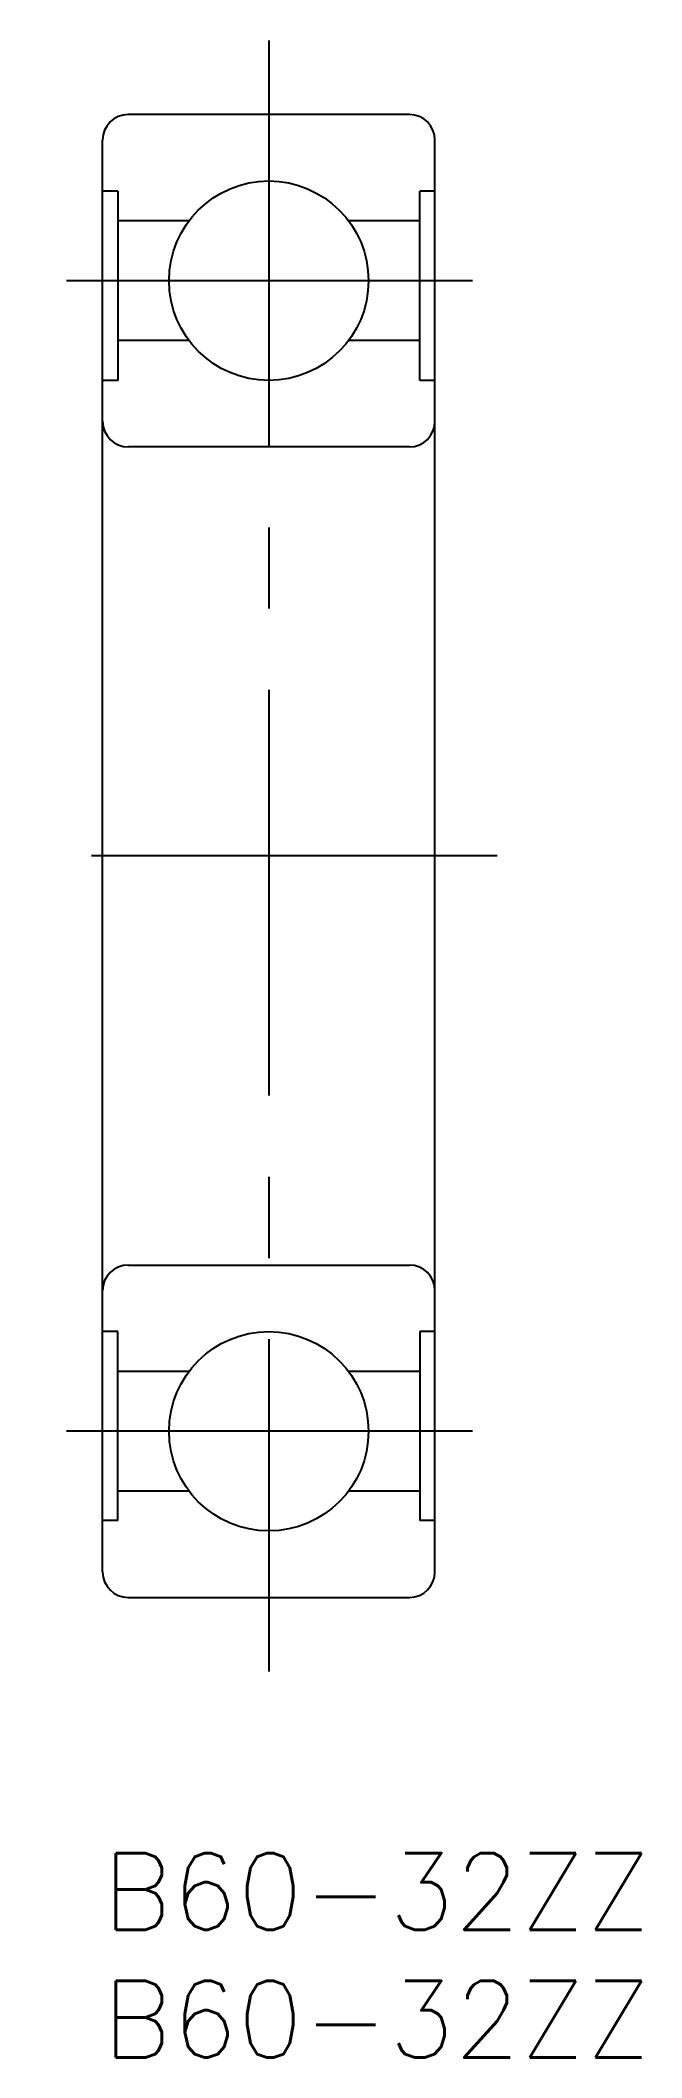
# Model space of a CAD drawing. Extents: x -2.4 to 21.1, y -8 to 70.9.
import ezdxf

# ---------------------------------------------------------------- set-up
doc = ezdxf.new("R2010")
doc.units = 0
doc.header["$LTSCALE"] = 0.5
doc.linetypes.add('CENTER', pattern=[50.8, 31.75, -6.35, 6.35, -6.35])
for name, color, linetype in [('MSM_CENTER', 1, 'CENTER'), ('MSM_CONTINUOUS', 7, 'CONTINUOUS'), ('MSM_PART_NUMBER', 7, 'CONTINUOUS')]:
    doc.layers.add(name, color=color, linetype=linetype)
doc.styles.get("Standard").update_dxf_attribs({"font": 'txt.shx', "height": 3, "bigfont": 'bigfont.shx'})

msp = doc.modelspace()

# ---------------------------------------------------------------- linework, layer by layer
at = {"layer": 'MSM_CENTER'}
for p, q in [((6.5, 70.9), (6.5, 7.1)), ((14.467, 61.5), (-1.467, 61.5)), ((15.437, 39), (-2.438, 39)), ((14.467, 16.5), (-1.467, 16.5))]:
    msp.add_line(p, q, dxfattribs=at)
at = {"layer": 'MSM_CONTINUOUS'}
for p, q in [((12, 68), (1, 68)), ((0, 11), (0, 67)), ((13, 11), (13, 67)), ((0.598, 64.996), (0, 64.996)), ((0.598, 64.996), (0.598, 57.6)), ((13, 64.996), (12.402, 64.996)), ((12.402, 57.6), (12.402, 64.996)), ((3.38, 63.84), (0.598, 63.84)), ((12.402, 63.84), (9.62, 63.84)), ((3.38, 59.16), (0.598, 59.16)), ((12.402, 59.16), (9.62, 59.16)), ((0.598, 57.6), (0, 57.6)), ((13, 57.6), (12.402, 57.6)), ((12, 55), (1, 55)), ((1, 23), (12, 23)), ((0.598, 20.4), (0, 20.4)), ((0.598, 13.004), (0.598, 20.4)), ((12.402, 20.4), (12.402, 13.004)), ((13, 20.4), (12.402, 20.4)), ((3.38, 18.84), (0.598, 18.84)), ((12.402, 18.84), (9.62, 18.84)), ((3.38, 14.16), (0.598, 14.16)), ((12.402, 14.16), (9.62, 14.16)), ((0.598, 13.004), (0, 13.004)), ((13, 13.004), (12.402, 13.004)), ((1, 10), (12, 10))]:
    msp.add_line(p, q, dxfattribs=at)
for centre in [(6.5, 61.5), (6.5, 16.5)]:
    msp.add_circle(centre, 3.9, dxfattribs=at)
for centre, start, end in [((1, 67), 90, 180), ((12, 67), 0, 90), ((1, 56), 180, 270), ((12, 56), 270, 0), ((1, 22), 90, 180), ((12, 22), 0, 90), ((1, 11), 180, 270), ((12, 11), 270, 0)]:
    msp.add_arc(centre, 1, start, end, dxfattribs=at)

# ---------------------------------------------------------------- texts
at = {"layer": 'MSM_PART_NUMBER'}
for p in [(0, -3), (0, -8)]:
    msp.add_text('B60-32ZZ', height=3, dxfattribs=at).set_placement(p)

doc.saveas('drawing.dxf')
